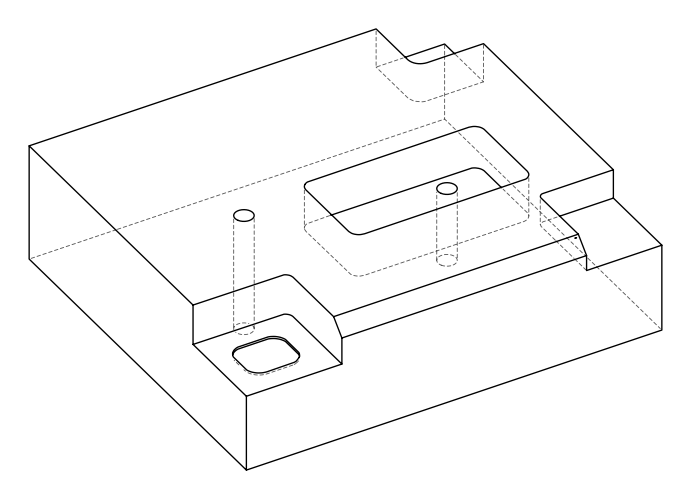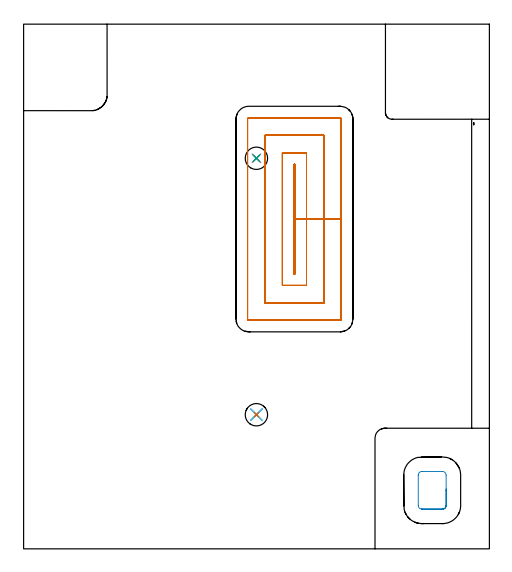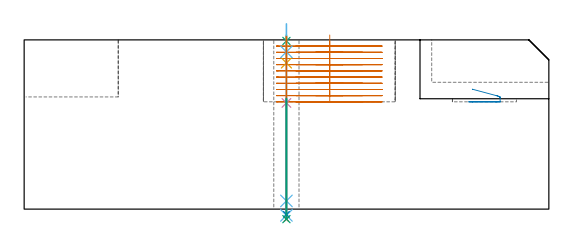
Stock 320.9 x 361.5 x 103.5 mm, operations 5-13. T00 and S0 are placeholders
(PLAN: 13 operations, 11 tool changes, 92.3 min)
(1 AREA_MILL | FG_CHAMFER_SURFACE | UGT0205_001 | 8.72 min | 16828 mm3)
(2 MILL_CORNER_NOTCH_RECTANGULAR | CORNER_NOTCH_RECTANGULAR | NXT0201_012 | Follow Part, ap 4, ae 75% | 7.76 min | 118762 mm3)
(3 MILL_CORNER_NOTCH_RECTANGULAR_1 | CORNER_NOTCH_RECTANGULAR_1 | NXT0201_011 | Follow Part, ap 3, ae 75% | 23.34 min | 234885 mm3)
(4 MILL_CORNER_NOTCH_RECTANGULAR_2 | CORNER_NOTCH_RECTANGULAR_2 | NXT0201_009 | Follow Part, ap 2, ae 75% | 26.94 min | 120895 mm3)
(5 MILL_RECTANGULAR_POCKET | POCKET_RECTANGULAR_STRAIGHT | NXT0201_012 | Follow Part, ap 4, ae 75% | 23.48 min | 472174 mm3)
(6 MILL_RECTANGULAR_POCKET_1 | POCKET_RECTANGULAR_STRAIGHT_1 | UGT0201_094 | Follow Part, ap 5, ae 75% | 0.3 min | 3185 mm3)
(7 SPOT_DRILL | STEP1HOLE | NXT0321_9005460120000 | 0.03 min | 18 mm3)
(8 SPOT_DRILL_1 | STEP1HOLE_1 | NXT0321_9005460120000 | 0.04 min | 13 mm3)
(9 DRILL_BLIND_HOLE_INTO_CENTER | STEP1HOLE | NXT0301_065 | 0.07 min | 920 mm3)
(10 GUN_DRILL_THROUGH_HOLE | STEP1HOLE | UGT0307_007 | 0.57 min | 7191 mm3)
(11 DRILL_TO_ENLARGE_THROUGH_HOLE | STEP1HOLE | UGT0301_284 | 0.45 min | 11153 mm3)
(12 DRILL_THROUGH_HOLE_INTO_CENTER | STEP1HOLE_1 | NXT0301_065 | 0.29 min | 4506 mm3)
(13 DRILL_TO_ENLARGE_THROUGH_HOLE_1 | STEP1HOLE_1 | UGT0301_284 | 0.3 min | 7673 mm3)
(TOOL UGT0205_001 | Chamfer Mill 20 x 3 x 45 deg. | D20 FL50 Z2)
(TOOL NXT0201_012 | ENDMILL 16mm [2P460-1600-NA 1630] | D16 FL38 Z6)
(TOOL NXT0201_011 | ENDMILL 12mm [2P460-1200-NA 1630] | D12 FL38 Z6)
(TOOL NXT0201_009 | ENDMILL 8mm [2P460-0800-NA 1630] | D8 FL26 Z6)
(TOOL UGT0201_094 | End mill 20 mm | D20 FL38 Z4)
(TOOL NXT0321_9005460120000 | NC Spot Drill, 142deg, 12mm, Carbide, Uncoated | D12 PA142 FL30 Z2)
(TOOL NXT0301_065 | Carbide Drill 9.4mm [860.1-0940-075A1-MM 2214] | D9.4 PA140 FL98 Z2)
(TOOL UGT0307_007 | Gun Drill 10 mm | D10 PA130 FL24 Z1)
(TOOL UGT0301_284 | Twist Drill 15.4 mm | D15.4 PA118 FL120 Z2)
(OP 5 MILL_RECTANGULAR_POCKET)
G17 G21 G94 G90
T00 M6
G54
G17 G0 G90 X186.9 Y201.859 S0 M3
G43 Z113.5 H1
Z106.5
G94 G1 Y227.2 Z99.71 F250.
Y264.9 F500.
X186.3
Y189.5
X186.9
Y227.2
X194.9
Y272.9
X178.3
Y181.5
X194.9
Y227.2
X206.9
Y284.9
X166.3
Y169.5
X206.9
Y227.2
X218.9
Y296.
G3 X218. Y296.9 R0.9
G1 X155.2
G3 X154.3 Y296. R0.9
G1 Y158.4
G3 X155.2 Y157.5 R0.9
G1 X218.
G3 X218.9 Y158.4 R0.9
G1 Y227.2
Y228.2
G0 X186.9 Y201.859 Z102.71
G1 Y227.2 Z95.92 F250.
Y264.9 F500.
X186.3
Y189.5
X186.9
Y227.2
X194.9
Y272.9
X178.3
Y181.5
X194.9
Y227.2
X206.9
Y284.9
X166.3
Y169.5
X206.9
Y227.2
X218.9
Y296.
G3 X218. Y296.9 R0.9
G1 X155.2
G3 X154.3 Y296. R0.9
G1 Y158.4
G3 X155.2 Y157.5 R0.9
G1 X218.
G3 X218.9 Y158.4 R0.9
G1 Y227.2
Y228.2
G0 X186.9 Y201.859 Z98.92
G1 Y227.2 Z92.13 F250.
Y264.9 F500.
X186.3
Y189.5
X186.9
Y227.2
X194.9
Y272.9
X178.3
Y181.5
X194.9
Y227.2
X206.9
Y284.9
X166.3
Y169.5
X206.9
Y227.2
X218.9
Y296.
G3 X218. Y296.9 R0.9
G1 X155.2
G3 X154.3 Y296. R0.9
G1 Y158.4
G3 X155.2 Y157.5 R0.9
G1 X218.
G3 X218.9 Y158.4 R0.9
G1 Y227.2
Y228.2
G0 X186.9 Y201.859 Z95.13
G1 Y227.2 Z88.34 F250.
Y264.9 F500.
X186.3
Y189.5
X186.9
Y227.2
X194.9
Y272.9
X178.3
Y181.5
X194.9
Y227.2
X206.9
Y284.9
X166.3
Y169.5
X206.9
Y227.2
X218.9
Y296.
G3 X218. Y296.9 R0.9
G1 X155.2
G3 X154.3 Y296. R0.9
G1 Y158.4
G3 X155.2 Y157.5 R0.9
G1 X218.
G3 X218.9 Y158.4 R0.9
G1 Y227.2
Y228.2
G0 X186.9 Y201.859 Z91.34
G1 Y227.2 Z84.55 F250.
Y264.9 F500.
X186.3
Y189.5
X186.9
Y227.2
X194.9
Y272.9
X178.3
Y181.5
X194.9
Y227.2
X206.9
Y284.9
X166.3
Y169.5
X206.9
Y227.2
X218.9
Y296.
G3 X218. Y296.9 R0.9
G1 X155.2
G3 X154.3 Y296. R0.9
G1 Y158.4
G3 X155.2 Y157.5 R0.9
G1 X218.
G3 X218.9 Y158.4 R0.9
G1 Y227.2
Y228.2
G0 X186.9 Y201.859 Z87.55
G1 Y227.2 Z80.76 F250.
Y264.9 F500.
X186.3
Y189.5
X186.9
Y227.2
X194.9
Y272.9
X178.3
Y181.5
X194.9
Y227.2
X206.9
Y284.9
X166.3
Y169.5
X206.9
Y227.2
X218.9
Y296.
G3 X218. Y296.9 R0.9
G1 X155.2
G3 X154.3 Y296. R0.9
G1 Y158.4
G3 X155.2 Y157.5 R0.9
G1 X218.
G3 X218.9 Y158.4 R0.9
G1 Y227.2
Y228.2
G0 X186.9 Y201.859 Z83.76
G1 Y227.2 Z76.97 F250.
Y264.9 F500.
X186.3
Y189.5
X186.9
Y227.2
X194.9
Y272.9
X178.3
Y181.5
X194.9
Y227.2
X206.9
Y284.9
X166.3
Y169.5
X206.9
Y227.2
X218.9
Y296.
G3 X218. Y296.9 R0.9
G1 X155.2
G3 X154.3 Y296. R0.9
G1 Y158.4
G3 X155.2 Y157.5 R0.9
G1 X218.
G3 X218.9 Y158.4 R0.9
G1 Y227.2
Y228.2
G0 X186.9 Y201.859 Z79.97
G1 Y227.2 Z73.18 F250.
Y264.9 F500.
X186.3
Y189.5
X186.9
Y227.2
X194.9
Y272.9
X178.3
Y181.5
X194.9
Y227.2
X206.9
Y284.9
X166.3
Y169.5
X206.9
Y227.2
X218.9
Y296.
G3 X218. Y296.9 R0.9
G1 X155.2
G3 X154.3 Y296. R0.9
G1 Y158.4
G3 X155.2 Y157.5 R0.9
G1 X218.
G3 X218.9 Y158.4 R0.9
G1 Y227.2
Y228.2
G0 X186.9 Y201.859 Z76.18
G1 Y227.2 Z69.39 F250.
Y264.9 F500.
X186.3
Y189.5
X186.9
Y227.2
X194.9
Y272.9
X178.3
Y181.5
X194.9
Y227.2
X206.9
Y284.9
X166.3
Y169.5
X206.9
Y227.2
X218.9
Y296.
G3 X218. Y296.9 R0.9
G1 X155.2
G3 X154.3 Y296. R0.9
G1 Y158.4
G3 X155.2 Y157.5 R0.9
G1 X218.
G3 X218.9 Y158.4 R0.9
G1 Y227.2
Y228.2
G0 X186.9 Y201.859 Z72.39
G1 Y227.2 Z65.6 F250.
Y264.9 F500.
X186.3
Y189.5
X186.9
Y227.2
X194.9
Y272.9
X178.3
Y181.5
X194.9
Y227.2
X206.9
Y284.9
X166.3
Y169.5
X206.9
Y227.2
X218.9
Y296.
G3 X218. Y296.9 R0.9
G1 X155.2
G3 X154.3 Y296. R0.9
G1 Y158.4
G3 X155.2 Y157.5 R0.9
G1 X218.
G3 X218.9 Y158.4 R0.9
G1 Y227.2
Y228.2
G0 Z113.5
M5
M2
(OP 6 MILL_RECTANGULAR_POCKET_1)
G17 G21 G94 G90
T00 M6
G54
G17 G0 G90 X274.105 Y27.42 S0 M3
G43 Z113.5 H0
Z73.337
G94 G1 X274.242 Y27.4 Z73.301 F250.
X288.758 Z69.411
X289.156 Y27.457 Z69.303
X289.539 Y27.578 Z69.196
X289.898 Y27.757 Z69.088
X290.224 Y27.992 Z68.98
X290.508 Y28.276 Z68.873
X290.743 Y28.602 Z68.765
X290.922 Y28.961 Z68.658
X291.043 Y29.344 Z68.55
X291.1 Y29.742 Z68.442
Y29.9 Z68.4
Y40.35 Z65.6
Y50.8 F500.
G3 X288.6 Y53.3 R2.5
G1 X274.4
G3 X271.9 Y50.8 R2.5
G1 Y29.9
G3 X274.4 Y27.4 R2.5
G1 X288.6
G3 X291.1 Y29.9 R2.5
G1 Y40.35
Y41.35
G0 Z113.5
M5
M2
(OP 7 SPOT_DRILL)
G17 G21 G94 G90
T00 M6
G54
G17 G0 G90 X160.4 Y92.4 S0 M3
G43 Z113.5 H0
G94 G81 G98 Z102.837 F250. R106.5
G80
M5
M2
(OP 8 SPOT_DRILL_1)
G17 G21 G94 G90
T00 M6
G54
G17 G0 G90 X160.4 Y269.1 S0 M3
G43 Z113.5 H0
G94 G81 G98 Z64.937 F250. R68.6
G80
M5
M2
(OP 9 DRILL_BLIND_HOLE_INTO_CENTER)
G17 G21 G94 G90
T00 M6
G54
G17 G0 G90 X160.4 Y92.4 S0 M3
G43 Z113.5 H1
G94 G81 G98 Z89.4 F250. R105.5
G80
M5
M2
(OP 10 GUN_DRILL_THROUGH_HOLE)
G17 G21 G94 G90
T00 M6
G54
G17 G0 G90 X160.4 Y92.4 M8
G43 Z113.5 H0
Z113.318
S716 M3
G94 G1 Z96.168 F125. M26
G4 X.084
Z5. F250.
G4 X.084
Z-3.832 F125.
G4 X.084
M5
M9
G0 Z113.318
Z113.5
M2
(OP 11 DRILL_TO_ENLARGE_THROUGH_HOLE)
G17 G21 G94 G90
T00 M6
G54
G17 G0 G90 X160.4 Y92.4 S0 M3
G43 Z113.5 H0
G94 G73 G98 Z-6.127 F250. Q13.703 R105.5
G80
M5
M2
(OP 12 DRILL_THROUGH_HOLE_INTO_CENTER)
G17 G21 G94 G90
T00 M6
G54
G17 G0 G90 X160.4 Y269.1 S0 M3
G43 Z113.5 H1
G94 G73 G98 Z-3.211 F250. Q8.601 R67.6
G80
M5
M2
(OP 13 DRILL_TO_ENLARGE_THROUGH_HOLE_1)
G17 G21 G94 G90
T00 M6
G54
G17 G0 G90 X160.4 Y269.1 S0 M3
G43 Z113.5 H0
G94 G73 G98 Z-6.127 F250. Q14.345 R67.6
G80
M5
M2
